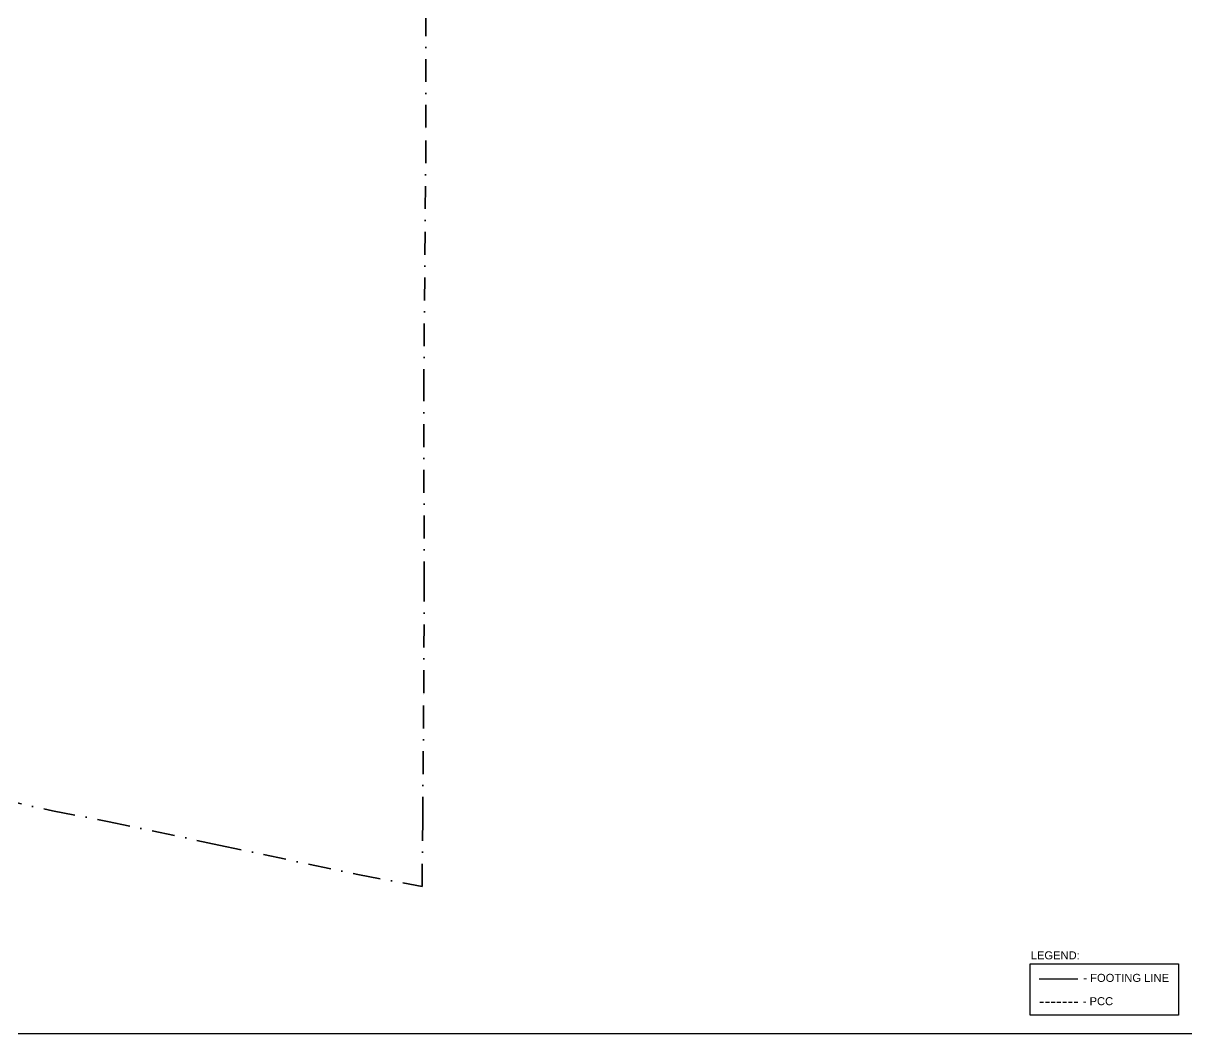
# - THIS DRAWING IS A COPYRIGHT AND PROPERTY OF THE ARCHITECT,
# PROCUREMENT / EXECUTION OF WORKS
# Model space of a CAD drawing. Header units: millimetres. Extents: x -176651 to 954389, y -469666 to 486614.
# Drawn here: x 242476 to 387830, y -18386 to 107864 of the extents above; entities that cross this region are included whole.
import ezdxf

# ---------------------------------------------------------------- set-up
doc = ezdxf.new("R2010")
doc.units = ezdxf.units.MM
doc.header["$LTSCALE"] = 150
doc.linetypes.add('HIDDEN2', pattern=[4.7625, 3.175, -1.5875])
doc.linetypes.add('Site boundary$0$DASHDOT', pattern=[25.4, 12.7, -6.35, 0, -6.35])
for name, color, linetype in [('ad-Footing line', 2, 'Continuous'), ('ad-PCC line', 8, 'HIDDEN2'), ('ad-Text', 7, 'Continuous')]:
    doc.layers.add(name, color=color, linetype=linetype)
doc.layers.add('Site boundary$0$ad-Site Boundary', color=1, linetype='Site boundary$0$DASHDOT', lineweight=35, true_color=0xff0000)
doc.styles.get("Standard").update_dxf_attribs({"font": 'arial.ttf'})

# ---------------------------------------------------------------- blocks, each defined once
blk = doc.blocks.new('Site boundary')
at = {"layer": 'Site boundary$0$ad-Site Boundary', "ltscale": 1.5}
blk.add_lwpolyline([(228276, 13342), (246130, 9481), (252990, 8151), (266913, 5191), (284265, 1493), (292305, 0), (292377, 8340), (292507, 24173), (292566, 37776), (292507, 61799), (292788, 94821), (292749, 109415)], dxfattribs=at)

msp = doc.modelspace()

# ---------------------------------------------------------------- linework, layer by layer
at = {"ltscale": 5}
msp.add_lwpolyline([(-176651, 486614), (388869, 486614), (388869, -18386), (-176651, -18386)], close=True, dxfattribs=at)
msp.add_lwpolyline([(368266, -9633), (386791, -9633), (386791, -16064), (368266, -16064)], close=True)
at = {"layer": 'ad-Footing line'}
msp.add_lwpolyline([(374241, -11577), (369383, -11577)], dxfattribs=at)
at = {"layer": 'ad-PCC line'}
msp.add_lwpolyline([(374241, -14485), (369383, -14485)], dxfattribs=at)

# ---------------------------------------------------------------- block references
msp.add_blockref('Site boundary', (0, 0))

# ---------------------------------------------------------------- texts
at = {"layer": 'ad-Text', "char_height": 1000, "attachment_point": 5}
for s, insert, width in [('\\pxt25;LEGEND:', (371403, -8599), 5452.93), ('\\pxt25;- FOOTING LINE', (380265, -11414), 10947.39), ('\\pxt25;- PCC', (376737, -14328), 4007.02)]:
    msp.add_mtext(s, dxfattribs=dict(at, insert=insert, width=width))

doc.saveas('drawing.dxf')
